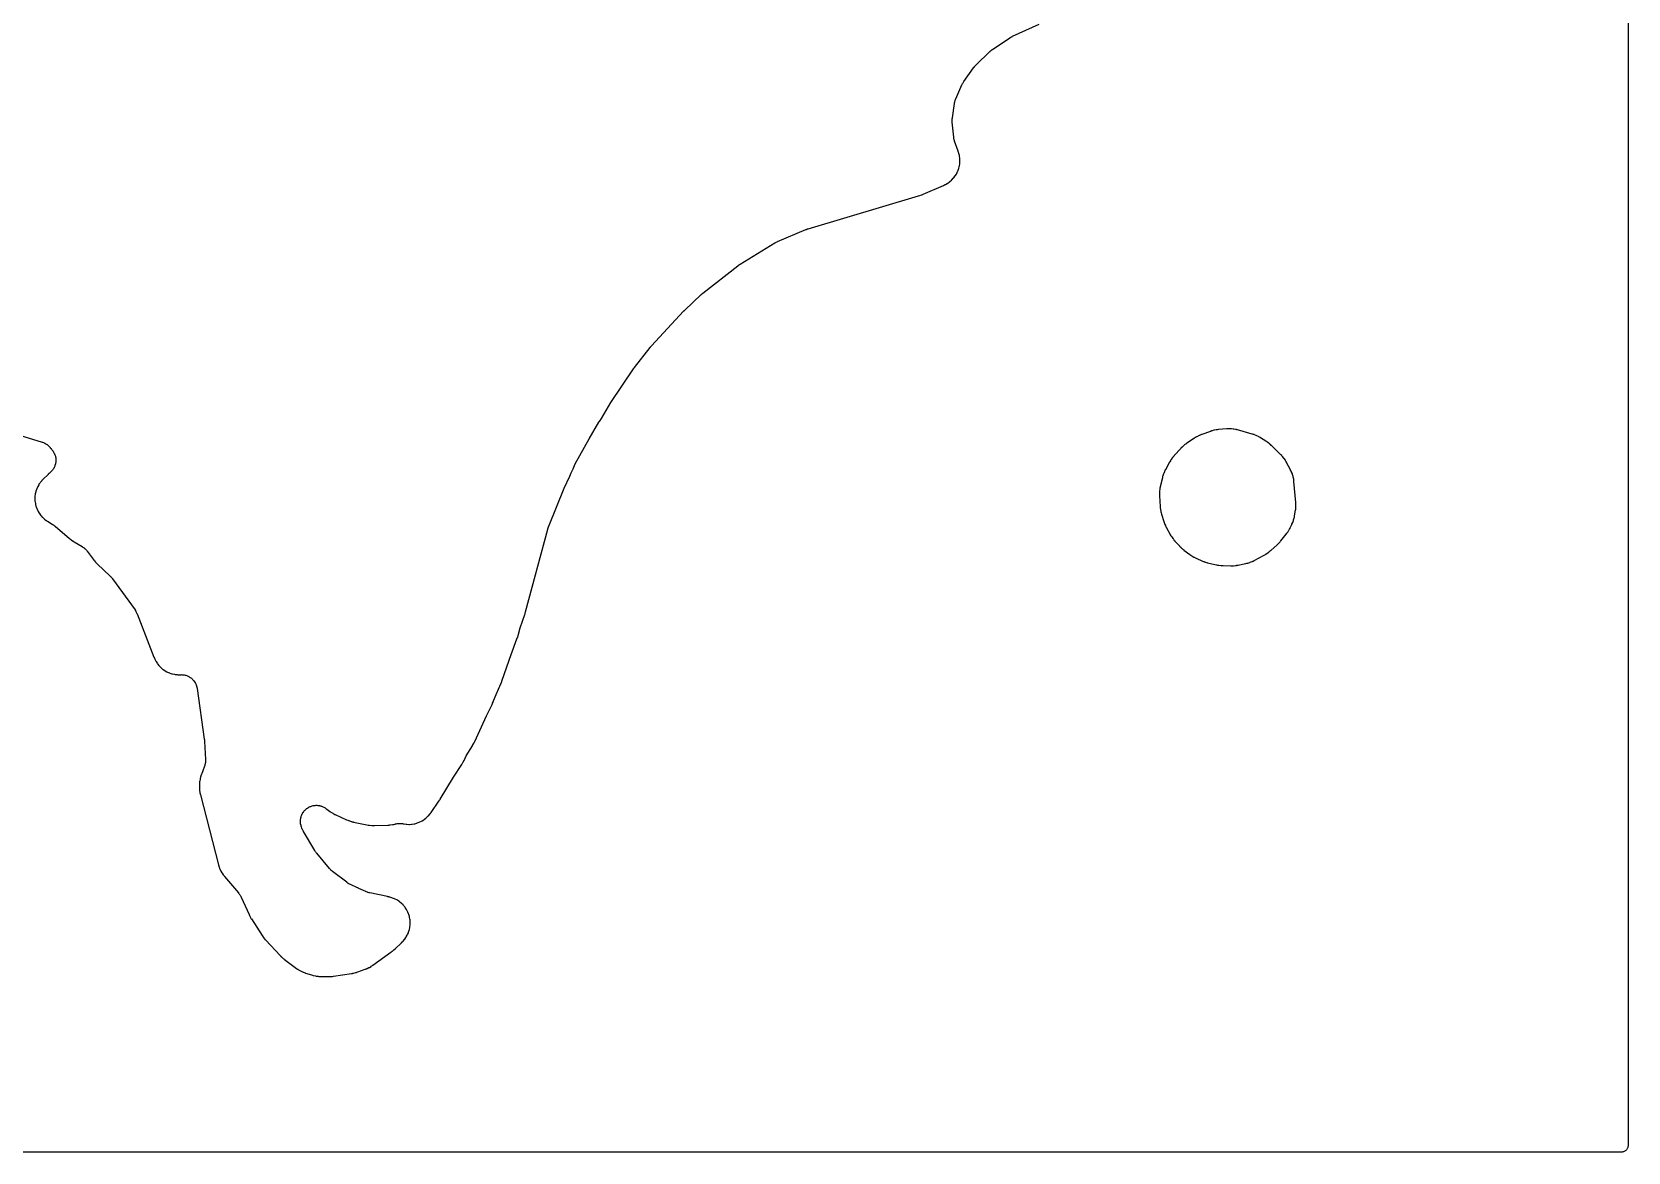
# Model space of a CAD drawing. Header units: millimetres. Extents: x 0 to 300, y 0 to 300.
# Drawn here: x 150 to 300.1, y -0.1 to 105.2 of the extents above; entities that cross this region are included whole.
import ezdxf

# ---------------------------------------------------------------- set-up
doc = ezdxf.new("R2010")
doc.units = ezdxf.units.MM
doc.layers.add('CUT', color=7, linetype='CONTINUOUS')

msp = doc.modelspace()

# ---------------------------------------------------------------- linework, layer by layer
at = {"layer": 'CUT'}
for points in [[(300.0625, 298.5625), (300.0625, 1.4375), (300.0625, 0.5522), (300.0589, 0.4788), (300.0503, 0.4206), (300.036, 0.3635), (300.0162, 0.3082), (299.991, 0.255), (299.9608, 0.2046), (299.9257, 0.1573), (299.8863, 0.1137), (299.8427, 0.0743), (299.7954, 0.0392), (299.745, 0.009), (299.6918, -0.0162), (299.6365, -0.036), (299.5794, -0.0503), (299.5212, -0.0589), (299.4478, -0.0625), (298.5625, -0.0625), (1.4375, -0.0625)], [(142.2956, 69.3315), (150.961, 66.6699), (151.0036, 66.6556), (151.0811, 66.6275), (151.164, 66.5927), (151.2179, 66.5667), (151.2969, 66.5238), (151.3481, 66.4926), (151.4224, 66.4419), (151.4701, 66.4058), (151.539, 66.348), (151.5829, 66.3073), (151.6457, 66.2429), (151.7002, 66.1811), (151.7291, 66.1467), (151.7959, 66.0628), (151.8092, 66.0462), (151.8684, 65.9718), (151.9121, 65.917), (151.9387, 65.882), (151.9857, 65.8166), (152.0336, 65.7428), (152.063, 65.6922), (152.1034, 65.6141), (152.1277, 65.5609), (152.1603, 65.4792), (152.1793, 65.4239), (152.2037, 65.3394), (152.2172, 65.2825), (152.2334, 65.1961), (152.2412, 65.1381), (152.2488, 65.0505), (152.251, 64.992), (152.25, 64.9041), (152.2465, 64.8457), (152.237, 64.7583), (152.2278, 64.7005), (152.2097, 64.6144), (152.1949, 64.5578), (152.1686, 64.4739), (152.1483, 64.419), (152.1139, 64.3381), (152.0884, 64.2855), (152.0462, 64.2083), (152.0157, 64.1584), (151.9662, 64.0857), (151.931, 64.039), (151.8746, 63.9715), (151.835, 63.9284), (151.7723, 63.8668), (151.7122, 63.8131), (151.6787, 63.7846), (151.6758, 63.7823), (151.654, 63.7638), (151.6123, 63.7266), (151.6017, 63.717), (151.5338, 63.6535), (151.5234, 63.6436), (151.0629, 63.1923), (151.0527, 63.1822), (150.9877, 63.1154), (150.9779, 63.105), (150.9398, 63.0639), (150.9208, 63.0424), (150.8024, 62.9018), (150.7676, 62.8562), (150.6645, 62.707), (150.6342, 62.6583), (150.5459, 62.4999), (150.5204, 62.4485), (150.4476, 62.2825), (150.4271, 62.2289), (150.3705, 62.0566), (150.3553, 62.0013), (150.3154, 61.8244), (150.3054, 61.768), (150.2826, 61.5881), (150.2781, 61.5309), (150.2726, 61.3496), (150.2736, 61.2923), (150.2854, 61.1113), (150.2918, 61.0544), (150.3208, 60.8754), (150.3327, 60.8192), (150.3787, 60.6438), (150.3958, 60.5891), (150.4584, 60.4189), (150.4807, 60.3661), (150.5591, 60.2026), (150.5864, 60.1521), (150.6801, 59.9969), (150.7121, 59.9493), (150.8202, 59.8037), (150.8566, 59.7593), (150.9781, 59.6248), (151.0185, 59.5841), (151.1523, 59.4617), (151.1965, 59.4251), (151.3434, 59.3145), (151.3667, 59.2978), (151.413, 59.2663), (151.425, 59.2584), (151.5033, 59.2078), (151.5154, 59.2002), (151.9484, 58.935), (151.9545, 58.9313), (151.9687, 58.9224), (151.9713, 58.9208), (151.9984, 58.903), (152.0522, 58.8665), (152.0704, 58.8537), (152.0951, 58.8351), (152.1596, 58.7843), (152.1868, 58.762), (153.5381, 57.6097), (153.5478, 57.6016), (153.6117, 57.5495), (153.6216, 57.5416), (153.6608, 57.5109), (153.6812, 57.4956), (153.8157, 57.3994), (153.8367, 57.385), (153.8783, 57.3578), (153.889, 57.3509), (153.9592, 57.3071), (153.9701, 57.3005), (154.7276, 56.85), (154.7659, 56.8259), (154.835, 56.78), (154.9077, 56.7262), (154.9543, 56.6879), (155.0213, 56.627), (155.0637, 56.5843), (155.1243, 56.517), (155.1765, 56.4527), (155.2042, 56.4168), (155.7495, 55.6716), (155.7577, 55.6608), (155.8112, 55.5911), (155.8195, 55.5804), (155.8526, 55.5392), (155.87, 55.5185), (155.9862, 55.3866), (156.0045, 55.3667), (156.0412, 55.3287), (156.0507, 55.3191), (156.1131, 55.2572), (156.1228, 55.2477), (157.3565, 54.0784), (157.3641, 54.0711), (157.3758, 54.0597), (157.3948, 54.0407), (157.42, 54.0148), (157.4419, 53.9913), (157.459, 53.9724), (157.4687, 53.9616), (157.4722, 53.9575), (157.4926, 53.9334), (157.5369, 53.879), (157.5627, 53.8458), (157.5711, 53.8344), (157.5773, 53.8259), (159.6909, 50.8978), (159.6964, 50.8901), (159.7049, 50.878), (159.7188, 50.8579), (159.7369, 50.8306), (159.7526, 50.8061), (159.7548, 50.8026), (159.7805, 50.7585), (159.8138, 50.6973), (159.8433, 50.638), (159.8626, 50.5954), (159.8778, 50.5597), (159.8825, 50.548), (159.886, 50.5392), (161.4738, 46.4592), (161.4794, 46.4454), (161.5166, 46.3564), (161.5225, 46.3428), (161.5462, 46.2898), (161.5589, 46.263), (161.6452, 46.0934), (161.6746, 46.0419), (161.7758, 45.8838), (161.8102, 45.8354), (161.9265, 45.6881), (161.9655, 45.6433), (162.0958, 45.5082), (162.1391, 45.4676), (162.282, 45.346), (162.3291, 45.3098), (162.4834, 45.2029), (162.5338, 45.1716), (162.6979, 45.0805), (162.7512, 45.0543), (162.9235, 44.9799), (162.9791, 44.9591), (163.1579, 44.902), (163.2153, 44.8868), (163.3989, 44.8477), (163.4575, 44.8382), (163.644, 44.8175), (163.7033, 44.8139), (163.8936, 44.8116), (163.9233, 44.812), (163.9397, 44.8126), (163.9775, 44.8131), (163.9919, 44.8135), (164.0178, 44.8144), (164.1087, 44.8132), (164.1691, 44.8093), (164.2595, 44.7988), (164.3192, 44.7888), (164.4081, 44.7693), (164.4665, 44.7534), (164.5529, 44.725), (164.6094, 44.7032), (164.6925, 44.6663), (164.7465, 44.6389), (164.8254, 44.5938), (164.8764, 44.5611), (164.9504, 44.5082), (164.9978, 44.4705), (165.0661, 44.4104), (165.1095, 44.3682), (165.1713, 44.3015), (165.2102, 44.2551), (165.265, 44.1825), (165.299, 44.1324), (165.3462, 44.0547), (165.375, 44.0014), (165.4141, 43.9193), (165.4374, 43.8634), (165.468, 43.7777), (165.4855, 43.7198), (165.5073, 43.6315), (165.5232, 43.5497), (165.5307, 43.5048), (166.2061, 38.7537), (166.2074, 38.7442), (166.2103, 38.7218), (166.2115, 38.7123), (166.2129, 38.7006), (166.214, 38.691), (166.2165, 38.6686), (166.2175, 38.659), (166.2191, 38.642), (166.22, 38.6324), (166.222, 38.6099), (166.2228, 38.6003), (166.2237, 38.5886), (166.2244, 38.579), (166.2259, 38.5565), (166.2265, 38.5469), (166.3211, 36.8409), (166.3217, 36.8293), (166.3224, 36.813), (166.3231, 36.7607), (166.322, 36.6893), (166.3171, 36.6082), (166.3113, 36.5544), (166.2991, 36.474), (166.2886, 36.421), (166.2691, 36.342), (166.2489, 36.2736), (166.2327, 36.2239), (166.2272, 36.2085), (166.2232, 36.1976), (166.0706, 35.7893), (166.0667, 35.7791), (166.0575, 35.7552), (166.0535, 35.745), (166.0514, 35.7398), (166.0487, 35.7332), (166.0307, 35.6867), (166.0279, 35.6792), (165.9704, 35.525), (165.968, 35.5183), (165.9497, 35.4675), (165.9494, 35.4666), (165.937, 35.4319), (165.9326, 35.4198), (165.9235, 35.3955), (165.9188, 35.3826), (165.8897, 35.2988), (165.8853, 35.2859), (165.869, 35.2352), (165.8612, 35.209), (165.8151, 35.0402), (165.8031, 34.987), (165.773, 34.817), (165.7659, 34.7629), (165.7511, 34.5885), (165.7494, 34.5613), (165.7473, 34.508), (165.747, 34.4944), (165.7455, 34.4057), (165.7454, 34.392), (165.7465, 34.222), (165.7467, 34.2097), (165.7489, 34.1297), (165.7493, 34.1174), (165.7516, 34.0693), (165.7533, 34.0447), (165.7673, 33.8875), (165.7736, 33.8386), (165.8004, 33.683), (165.8051, 33.6589), (165.8152, 33.6118), (165.8179, 33.5998), (165.8363, 33.5219), (165.8393, 33.5099), (167.5341, 26.9467), (167.5376, 26.9337), (167.5615, 26.8492), (167.5653, 26.8362), (167.5808, 26.7857), (167.5893, 26.7601), (167.6475, 26.5969), (167.668, 26.5469), (167.7397, 26.3917), (167.7645, 26.3438), (167.8499, 26.1957), (167.879, 26.1501), (167.9787, 26.0085), (167.9947, 25.9867), (168.027, 25.9449), (168.0354, 25.9343), (168.0907, 25.8661), (168.0993, 25.8557), (169.4131, 24.306), (169.4198, 24.298), (169.4309, 24.2847), (169.4567, 24.252), (169.4895, 24.2084), (169.5309, 24.1485), (169.57, 24.0868), (169.6064, 24.0237), (169.6318, 23.9754), (169.6503, 23.9381), (169.6576, 23.9224), (169.6619, 23.913), (170.4099, 22.2631), (170.4143, 22.2536), (170.4454, 22.188), (170.4502, 22.1782), (170.4714, 22.1356), (170.482, 22.1152), (170.5505, 21.9896), (170.5614, 21.9704), (170.581, 21.9374), (170.5864, 21.9285), (170.6242, 21.8674), (170.6304, 21.8575), (171.6383, 20.2949), (171.6458, 20.2836), (171.6952, 20.2107), (171.7029, 20.1996), (171.7336, 20.1565), (171.7498, 20.1347), (171.8582, 19.996), (171.8754, 19.975), (171.9098, 19.9348), (171.9188, 19.9246), (171.9776, 19.8591), (171.9867, 19.8491), (173.3317, 18.4158), (173.3409, 18.4062), (173.4011, 18.3448), (173.4105, 18.3354), (173.4475, 18.2993), (173.4669, 18.2812), (173.5952, 18.1667), (173.6153, 18.1495), (173.6554, 18.1168), (173.6657, 18.1085), (173.7335, 18.0556), (173.7441, 18.0476), (174.872, 17.2066), (174.8853, 17.197), (174.9722, 17.1357), (174.9858, 17.1265), (175.039, 17.0912), (175.0667, 17.0738), (175.2475, 16.9675), (175.3057, 16.9375), (175.4969, 16.8515), (175.5272, 16.8389), (175.5868, 16.8159), (175.6021, 16.8103), (175.7024, 16.7747), (175.7179, 16.7695), (176.27, 16.5906), (176.2839, 16.5863), (176.3742, 16.5594), (176.3882, 16.5555), (176.4428, 16.5406), (176.471, 16.5337), (176.6525, 16.4938), (176.7096, 16.4841), (176.8942, 16.4619), (176.923, 16.4591), (176.9795, 16.455), (176.994, 16.4542), (177.0881, 16.4497), (177.1026, 16.4492), (177.8271, 16.4323), (177.8401, 16.4322), (177.9244, 16.432), (177.9373, 16.4322), (177.988, 16.4332), (178.0139, 16.4343), (178.1821, 16.4449), (178.2079, 16.4471), (178.2583, 16.4525), (178.2712, 16.454), (178.3548, 16.4648), (178.3676, 16.4666), (180.0361, 16.7182), (180.0509, 16.7206), (180.1469, 16.7375), (180.1616, 16.7403), (180.219, 16.7519), (180.2482, 16.7586), (180.437, 16.8067), (180.4659, 16.8149), (180.5219, 16.8322), (180.5361, 16.8368), (180.6285, 16.8679), (180.6427, 16.8728), (181.3433, 17.1283), (181.3559, 17.1331), (181.4379, 17.1651), (181.4505, 17.1702), (181.4993, 17.1905), (181.5241, 17.2015), (181.6812, 17.2754), (181.7291, 17.3007), (181.8789, 17.3885), (181.9019, 17.4027), (181.9463, 17.4315), (181.9576, 17.439), (182.0304, 17.4886), (182.0415, 17.4963), (183.7536, 18.7201), (183.7701, 18.7323), (183.8763, 18.8138), (183.8924, 18.8266), (184.0219, 18.9333), (184.0376, 18.9467), (184.1378, 19.0353), (184.153, 19.0492), (184.7431, 19.6076), (184.7539, 19.618), (184.8232, 19.687), (184.8337, 19.6977), (184.8743, 19.7401), (184.8945, 19.7624), (185.0205, 19.9081), (185.0575, 19.9555), (185.1667, 20.111), (185.1988, 20.1619), (185.2919, 20.3275), (185.3187, 20.3813), (185.3948, 20.5554), (185.4161, 20.6116), (185.4744, 20.7925), (185.49, 20.8506), (185.5299, 21.0363), (185.5395, 21.0957), (185.5607, 21.2845), (185.5643, 21.3445), (185.5665, 21.5345), (185.5641, 21.5946), (185.5472, 21.7839), (185.5389, 21.8434), (185.5031, 22.03), (185.4889, 22.0884), (185.4346, 22.2705), (185.4146, 22.3272), (185.3424, 22.503), (185.3168, 22.5574), (185.2274, 22.7251), (185.1964, 22.7766), (185.0907, 22.9345), (185.0548, 22.9827), (184.9337, 23.1292), (184.8932, 23.1736), (184.7581, 23.3072), (184.7133, 23.3473), (184.5655, 23.4668), (184.517, 23.5022), (184.358, 23.6063), (184.3061, 23.6366), (184.1375, 23.7243), (184.0828, 23.7493), (183.9063, 23.8197), (183.8494, 23.8391), (183.6642, 23.8921), (183.6351, 23.8997), (183.578, 23.913), (183.5633, 23.9162), (183.4547, 23.9387), (183.4494, 23.9398), (183.4297, 23.9436), (183.4176, 23.9461), (181.7795, 24.2927), (181.7714, 24.2944), (181.771, 24.2945), (181.7706, 24.2946), (181.7701, 24.2947), (181.7693, 24.2949), (181.7688, 24.295), (181.7685, 24.2951), (181.7684, 24.2951), (181.7681, 24.2951), (181.7673, 24.2953), (181.747, 24.2999), (181.6984, 24.3123), (181.6168, 24.3356), (181.5809, 24.3467), (181.5772, 24.3479), (181.5417, 24.3605), (181.4624, 24.3905), (181.416, 24.4096), (181.397, 24.418), (181.3856, 24.4232), (180.7286, 24.7255), (180.7235, 24.7278), (180.7103, 24.7339), (180.705, 24.7363), (180.6928, 24.742), (180.6876, 24.7445), (180.6289, 24.7725), (180.6212, 24.776), (179.9548, 25.0816), (179.943, 25.0871), (179.9251, 25.0957), (179.8803, 25.1186), (179.8072, 25.1585), (179.7749, 25.1771), (179.7748, 25.1771), (179.7747, 25.1772), (179.7746, 25.1772), (179.7744, 25.1774), (179.7737, 25.1778), (179.7735, 25.1779), (179.7716, 25.1791), (179.7494, 25.193), (179.7401, 25.1989), (179.6698, 25.2453), (179.6291, 25.2737), (179.6173, 25.2825), (179.6126, 25.286), (179.6027, 25.2935), (178.2729, 26.3089), (178.2631, 26.3165), (178.2471, 26.3291), (178.2093, 26.3605), (178.1468, 26.4153), (178.1196, 26.4402), (178.1168, 26.4428), (178.0907, 26.4688), (178.0328, 26.5286), (177.9997, 26.5649), (177.9863, 26.5803), (177.9783, 26.5896), (176.7712, 28.0221), (176.7652, 28.0292), (176.7554, 28.0411), (176.7323, 28.0703), (176.6943, 28.1205), (176.6778, 28.1429), (176.6761, 28.1454), (176.6603, 28.1683), (176.6254, 28.2207), (176.6055, 28.2521), (176.5975, 28.2653), (176.5927, 28.2733), (175.5318, 30.0631), (175.5263, 30.0725), (175.5173, 30.0882), (175.4964, 30.1264), (175.4627, 30.192), (175.4483, 30.2213), (175.4469, 30.2244), (175.4336, 30.2543), (175.4047, 30.3221), (175.3886, 30.3626), (175.3824, 30.3795), (175.3787, 30.3898), (175.3357, 30.5107), (175.3218, 30.5529), (175.2984, 30.6307), (175.2771, 30.7169), (175.2657, 30.7748), (175.253, 30.8626), (175.2474, 30.9214), (175.2433, 31.01), (175.2435, 31.0691), (175.2482, 31.1577), (175.2543, 31.2165), (175.2677, 31.3042), (175.2795, 31.362), (175.3014, 31.448), (175.3189, 31.5044), (175.3492, 31.5878), (175.3721, 31.6422), (175.4105, 31.7222), (175.4386, 31.7741), (175.4847, 31.85), (175.5179, 31.8989), (175.5712, 31.9698), (175.609, 32.0152), (175.669, 32.0805), (175.7111, 32.1219), (175.7773, 32.181), (175.8232, 32.2181), (175.8949, 32.2704), (175.9443, 32.3028), (176.0208, 32.3478), (176.0731, 32.3751), (176.1536, 32.4124), (176.2084, 32.4345), (176.2922, 32.4636), (176.3489, 32.4802), (176.4352, 32.5009), (176.4932, 32.5118), (176.5811, 32.5239), (176.6399, 32.5291), (176.7286, 32.5325), (176.7876, 32.5318), (176.8762, 32.5265), (176.9349, 32.52), (177.0225, 32.506), (177.0803, 32.4938), (177.1661, 32.4712), (177.2224, 32.4533), (177.3055, 32.4224), (177.3598, 32.3991), (177.4395, 32.3601), (177.4912, 32.3315), (177.5667, 32.2849), (177.6337, 32.2388), (177.6696, 32.2128), (177.9039, 32.0338), (177.9172, 32.0239), (178.0046, 31.961), (178.0181, 31.9515), (178.0716, 31.9152), (178.0995, 31.8973), (178.2838, 31.7864), (178.3127, 31.7701), (178.3698, 31.7399), (178.3846, 31.7323), (178.4811, 31.6847), (178.496, 31.6775), (179.5733, 31.1818), (179.5886, 31.175), (179.6885, 31.1324), (179.7039, 31.126), (179.7646, 31.1021), (179.796, 31.0907), (180.002, 31.0225), (180.034, 31.0129), (180.097, 30.9958), (180.1131, 30.9917), (180.2187, 30.9663), (180.235, 30.9626), (181.476, 30.7), (181.4935, 30.6966), (181.6076, 30.676), (181.6252, 30.6731), (181.6939, 30.6628), (181.7293, 30.6585), (181.96, 30.6378), (181.9956, 30.6357), (182.0651, 30.6336), (182.0829, 30.6333), (182.1988, 30.6333), (182.2167, 30.6335), (183.4586, 30.6699), (183.475, 30.6706), (183.5818, 30.6767), (183.5983, 30.6779), (183.6623, 30.6833), (183.695, 30.6869), (183.9067, 30.7166), (183.9392, 30.722), (184.0022, 30.7344), (184.0183, 30.7378), (184.1227, 30.7613), (184.1387, 30.7651), (184.1966, 30.7798), (184.2445, 30.7906), (184.3327, 30.808), (184.4299, 30.8216), (184.4949, 30.8272), (184.593, 30.8302), (184.6583, 30.8286), (184.7561, 30.8209), (184.8452, 30.809), (184.8937, 30.8011), (184.9645, 30.7877), (184.9938, 30.7829), (185.1826, 30.7566), (185.2422, 30.7514), (185.4327, 30.744), (185.4928, 30.7447), (185.6827, 30.7565), (185.7425, 30.7632), (185.9303, 30.794), (185.9891, 30.8066), (186.1728, 30.856), (186.2301, 30.8745), (186.4079, 30.9421), (186.463, 30.9662), (186.6332, 31.0513), (186.6857, 31.0808), (186.8465, 31.1824), (186.8957, 31.2171), (187.0455, 31.3343), (187.091, 31.3738), (187.2283, 31.5054), (187.2696, 31.5492), (187.3948, 31.6959), (187.4137, 31.7193), (187.4496, 31.7659), (187.4586, 31.7779), (187.5163, 31.8569), (187.525, 31.8692), (188.2457, 32.9096), (188.2506, 32.9167), (188.2838, 32.9661), (188.2888, 32.9738), (188.3293, 33.036), (188.3341, 33.0436), (188.3654, 33.0933), (188.3704, 33.1015), (189.6286, 35.1759), (190.4096, 36.3692), (190.4189, 36.3839), (190.4781, 36.4802), (190.487, 36.4952), (190.5577, 36.6182), (190.5661, 36.6334), (190.6196, 36.7331), (190.6276, 36.7485), (190.8394, 37.1722), (191.4228, 38.1341), (191.4319, 38.1496), (191.4896, 38.2515), (191.4982, 38.2673), (191.5668, 38.3973), (191.5749, 38.4134), (191.6264, 38.5185), (191.6341, 38.5348), (192.7218, 40.9379), (193.2547, 42.0039), (193.2614, 42.0178), (193.3041, 42.1091), (193.3105, 42.1232), (193.3612, 42.2392), (193.3672, 42.2535), (193.4052, 42.3468), (193.4108, 42.3613), (193.6321, 42.9488), (194.0898, 43.9601), (194.0956, 43.9732), (194.132, 44.059), (194.1374, 44.0723), (194.1805, 44.181), (194.1856, 44.1944), (194.2179, 44.2818), (194.2227, 44.2953), (195.047, 46.7061), (195.6, 48.1743), (195.6044, 48.1867), (195.6327, 48.2671), (195.637, 48.2795), (195.6703, 48.3813), (195.6742, 48.3938), (195.699, 48.4754), (195.7027, 48.488), (195.9105, 49.2313), (196.3349, 50.4723), (196.3378, 50.4812), (196.358, 50.5434), (196.3611, 50.5531), (196.3849, 50.6311), (196.3878, 50.6406), (196.4056, 50.7025), (196.4085, 50.7127), (198.5054, 58.5055), (198.5091, 58.5186), (198.5178, 58.549), (198.5216, 58.5621), (198.5264, 58.5779), (198.5304, 58.5909), (198.54, 58.6211), (198.5442, 58.634), (198.5492, 58.6488), (198.5536, 58.6617), (198.5641, 58.6916), (198.5687, 58.7043), (198.5744, 58.7199), (198.5792, 58.7326), (198.5907, 58.7622), (198.5956, 58.7748), (200.0348, 62.3409), (200.5642, 63.4859), (200.7029, 63.7859), (200.8785, 64.1654), (201.0885, 64.6197), (202.3833, 66.9851), (203.3023, 68.5389), (203.3336, 68.5779), (203.4443, 68.7301), (203.4609, 68.7542), (203.4923, 68.8022), (203.5002, 68.8146), (203.5505, 68.8957), (203.5581, 68.9082), (204.4406, 70.4119), (206.5563, 73.5581), (206.5599, 73.5633), (206.5682, 73.5755), (206.5718, 73.5807), (206.5804, 73.5931), (206.5848, 73.5995), (206.5953, 73.6143), (206.5998, 73.6206), (206.605, 73.6279), (206.6096, 73.6342), (206.6203, 73.6488), (206.6249, 73.6551), (206.6273, 73.6583), (206.6328, 73.6656), (206.6458, 73.6827), (206.6514, 73.69), (208.1145, 75.5713), (208.1205, 75.579), (208.1347, 75.5968), (208.1408, 75.6044), (208.1482, 75.6135), (208.1543, 75.6209), (208.1687, 75.6382), (208.1749, 75.6456), (208.1821, 75.6541), (208.1884, 75.6615), (208.2032, 75.6785), (208.2096, 75.6858), (208.2175, 75.6946), (208.2239, 75.7018), (208.2391, 75.7186), (208.2456, 75.7257), (211.2499, 78.9693), (211.2544, 78.9742), (211.2651, 78.9855), (211.2697, 78.9903), (211.2807, 79.0019), (211.2864, 79.0078), (211.2997, 79.0215), (211.3054, 79.0273), (211.3121, 79.0341), (211.3179, 79.0399), (211.3315, 79.0534), (211.3374, 79.0591), (211.3404, 79.0621), (211.3474, 79.0689), (211.3638, 79.0845), (211.3708, 79.0911), (212.9278, 80.5442), (212.935, 80.5508), (212.9518, 80.5661), (212.959, 80.5726), (212.9677, 80.5804), (212.9749, 80.5867), (212.9918, 80.6015), (212.999, 80.6078), (213.0075, 80.615), (213.0149, 80.6213), (213.0322, 80.6358), (213.0396, 80.6419), (213.0487, 80.6494), (213.0562, 80.6555), (213.0738, 80.6696), (213.0814, 80.6756), (216.3611, 83.2469), (216.3714, 83.2548), (216.3955, 83.2731), (216.4058, 83.2809), (216.4186, 83.2903), (216.429, 83.2979), (216.4536, 83.3155), (216.4642, 83.323), (216.4765, 83.3315), (216.4872, 83.3388), (216.5122, 83.3557), (216.5231, 83.3629), (216.5363, 83.3716), (216.5472, 83.3786), (216.5728, 83.3947), (216.5838, 83.4016), (219.8332, 85.3923), (219.8391, 85.3959), (219.8528, 85.4041), (219.8553, 85.4056), (219.8822, 85.4211), (219.9366, 85.4511), (219.9554, 85.4611), (219.982, 85.4742), (220.0531, 85.5074), (220.0839, 85.5211), (222.7454, 86.6459), (222.757, 86.6507), (222.7841, 86.6618), (222.7958, 86.6664), (222.8098, 86.6719), (222.8215, 86.6763), (222.8487, 86.6865), (222.8604, 86.6908), (222.8739, 86.6957), (222.8857, 86.6998), (222.9132, 86.7092), (222.9251, 86.7132), (222.9395, 86.7179), (222.9514, 86.7217), (222.9792, 86.7304), (222.9912, 86.7341), (233.3437, 89.8097), (233.3612, 89.8152), (233.4747, 89.8528), (233.4921, 89.8588), (233.633, 89.9103), (233.6502, 89.9169), (233.7612, 89.9613), (233.7782, 89.9684), (235.6886, 90.802), (235.7023, 90.8082), (235.7906, 90.8494), (235.8041, 90.8559), (235.8566, 90.882), (235.8831, 90.896), (236.0508, 90.9901), (236.1016, 91.0221), (236.2569, 91.1309), (236.3042, 91.1678), (236.4478, 91.2916), (236.4913, 91.333), (236.6218, 91.4706), (236.6609, 91.5161), (236.7771, 91.6661), (236.8114, 91.7153), (236.912, 91.876), (236.9412, 91.9284), (237.0253, 92.0984), (237.0491, 92.1535), (237.1158, 92.331), (237.134, 92.3882), (237.1826, 92.5715), (237.1951, 92.6302), (237.2251, 92.8175), (237.2316, 92.8771), (237.2428, 93.0664), (237.2434, 93.1264), (237.2356, 93.3159), (237.2301, 93.3757), (237.2035, 93.5634), (237.1921, 93.6223), (237.1462, 93.8091), (237.1383, 93.838), (237.1215, 93.8941), (237.117, 93.9084), (237.0867, 94.0011), (237.0818, 94.0153), (236.7439, 94.9673), (236.7408, 94.9761), (236.7362, 94.9896), (236.7287, 95.0122), (236.7192, 95.0425), (236.7112, 95.0696), (236.7101, 95.0735), (236.698, 95.1216), (236.6834, 95.1876), (236.6717, 95.2508), (236.6651, 95.2958), (236.6604, 95.3332), (236.6591, 95.3454), (236.6582, 95.3546), (236.5269, 96.7417), (236.5257, 96.7551), (236.5243, 96.7731), (236.5216, 96.8265), (236.5198, 96.9158), (236.5199, 96.9552), (236.5218, 96.9946), (236.528, 97.0837), (236.5332, 97.137), (236.5356, 97.1549), (236.5374, 97.1681), (236.7318, 98.5124), (236.7333, 98.5224), (236.7358, 98.538), (236.7401, 98.5636), (236.7465, 98.5978), (236.7527, 98.6282), (236.7536, 98.6324), (236.767, 98.6851), (236.7874, 98.7564), (236.8094, 98.8233), (236.8267, 98.8698), (236.842, 98.9082), (236.8473, 98.9205), (236.8513, 98.9298), (237.4352, 100.2589), (237.44, 100.2695), (237.4464, 100.2837), (237.4666, 100.3253), (237.5021, 100.3937), (237.5184, 100.4237), (237.5358, 100.453), (237.5764, 100.5185), (237.6018, 100.5571), (237.6107, 100.57), (237.6173, 100.5794), (238.5344, 101.8655), (238.5404, 101.8738), (238.5499, 101.8867), (238.5657, 101.9078), (238.5874, 101.9357), (238.6071, 101.9602), (238.6231, 101.9794), (238.6323, 101.9903), (238.6358, 101.9943), (238.6563, 102.0173), (238.7029, 102.0678), (238.7315, 102.0974), (238.7414, 102.1072), (238.7488, 102.1144), (240.0613, 103.3828), (240.0685, 103.3896), (240.0797, 103.4002), (240.0984, 103.4175), (240.1239, 103.4402), (240.1469, 103.4601), (240.1654, 103.4755), (240.176, 103.4842), (240.18, 103.4874), (240.2035, 103.5058), (240.2564, 103.5458), (240.2887, 103.569), (240.2997, 103.5766), (240.308, 103.5822), (241.9434, 104.681), (241.9511, 104.6861), (241.9632, 104.694), (241.9832, 104.7068), (242.0103, 104.7236), (242.0345, 104.7381), (242.054, 104.7493), (242.0651, 104.7557), (242.0693, 104.758), (242.0938, 104.7712), (242.1487, 104.7996), (242.1819, 104.816), (242.1933, 104.8213), (242.2017, 104.8252), (244.7112, 105.9665)]]:
    msp.add_lwpolyline(points, dxfattribs=at)
msp.add_lwpolyline([(255.9997, 61.7351), (256.0001, 61.7205), (256.0039, 61.6254), (256.0046, 61.6108), (256.0676, 60.62), (256.069, 60.6023), (256.0797, 60.4877), (256.0816, 60.4701), (256.0901, 60.4015), (256.0954, 60.3665), (256.137, 60.1401), (256.1444, 60.1055), (256.1609, 60.0384), (256.1654, 60.0213), (256.1961, 59.9103), (256.2011, 59.8933), (256.4117, 59.2122), (256.4164, 59.1976), (256.4482, 59.1032), (256.4533, 59.0887), (256.4739, 59.0326), (256.4851, 59.004), (256.563, 58.8208), (256.5757, 58.7929), (256.6019, 58.7391), (256.6088, 58.7254), (256.6547, 58.637), (256.6619, 58.6235), (257.0179, 57.9782), (257.0269, 57.9626), (257.0865, 57.8618), (257.0959, 57.8465), (257.1334, 57.7871), (257.1536, 57.7573), (257.2903, 57.5675), (257.3123, 57.5389), (257.3567, 57.4845), (257.3683, 57.4707), (257.4449, 57.3822), (257.457, 57.3688), (257.8799, 56.9097), (257.8893, 56.8997), (257.9514, 56.8353), (257.9611, 56.8255), (257.9993, 56.7877), (258.0192, 56.7688), (258.1519, 56.6489), (258.1728, 56.6309), (258.2143, 56.5968), (258.225, 56.5881), (258.2953, 56.5329), (258.3063, 56.5245), (258.8586, 56.1107), (258.8722, 56.1008), (258.9615, 56.0378), (258.9754, 56.0283), (259.03, 55.9919), (259.0586, 55.9741), (259.247, 55.8635), (259.2765, 55.8472), (259.3349, 55.8172), (259.35, 55.8098), (259.4486, 55.7625), (259.4639, 55.7555), (260.0465, 55.4963), (260.0604, 55.4903), (260.1513, 55.4526), (260.1654, 55.447), (260.2206, 55.4257), (260.2491, 55.4155), (260.436, 55.3541), (260.465, 55.3453), (260.5221, 55.3297), (260.5367, 55.3259), (260.6323, 55.3023), (260.647, 55.2989), (261.3675, 55.1404), (261.382, 55.1373), (261.4766, 55.119), (261.4911, 55.1163), (261.5482, 55.1067), (261.5776, 55.1025), (261.7688, 55.0799), (261.7983, 55.0771), (261.856, 55.0731), (261.8708, 55.0723), (261.9671, 55.0681), (261.9819, 55.0676), (262.7179, 55.0537), (262.7341, 55.0536), (262.8393, 55.0544), (262.8555, 55.0548), (262.9187, 55.057), (262.951, 55.059), (263.1605, 55.0777), (263.1927, 55.0815), (263.2553, 55.0905), (263.2713, 55.093), (263.375, 55.1108), (263.3909, 55.1138), (264.1032, 55.2559), (264.1176, 55.259), (264.2107, 55.2799), (264.225, 55.2833), (264.2806, 55.2973), (264.3089, 55.3051), (264.489, 55.3598), (264.5443, 55.3796), (264.7181, 55.4517), (264.745, 55.4636), (264.7968, 55.4881), (264.81, 55.4945), (264.8953, 55.5374), (264.9083, 55.5442), (265.8449, 56.0446), (265.8609, 56.0534), (265.9638, 56.1125), (265.9795, 56.1219), (266.0402, 56.1592), (266.0707, 56.1793), (266.2648, 56.3157), (266.294, 56.3376), (266.3497, 56.382), (266.3638, 56.3936), (266.4543, 56.4704), (266.468, 56.4824), (267.0601, 57.0169), (267.069, 57.025), (267.1259, 57.0785), (267.1346, 57.0869), (267.1682, 57.1197), (267.185, 57.1368), (267.2922, 57.2504), (267.3083, 57.2682), (267.3392, 57.3037), (267.347, 57.3128), (267.3971, 57.3727), (267.4047, 57.382), (267.9184, 58.0222), (267.9286, 58.0352), (267.9934, 58.1208), (268.0033, 58.1341), (268.0408, 58.1865), (268.0593, 58.2139), (268.1744, 58.3951), (268.1914, 58.4235), (268.2229, 58.4797), (268.2308, 58.4942), (268.2807, 58.5893), (268.2882, 58.6041), (268.4534, 58.941), (268.4596, 58.9541), (268.4991, 59.0398), (268.505, 59.0531), (268.5275, 59.1051), (268.5383, 59.132), (268.6037, 59.3061), (268.6214, 59.3614), (268.6697, 59.541), (268.6765, 59.5692), (268.6886, 59.6245), (268.6915, 59.6388), (268.7093, 59.7314), (268.7118, 59.7456), (268.7985, 60.264), (268.8005, 60.2766), (268.8124, 60.3584), (268.8141, 60.371), (268.8202, 60.4203), (268.8228, 60.4456), (268.836, 60.6081), (268.8379, 60.6589), (268.8373, 60.822), (268.8366, 60.8474), (268.8343, 60.897), (268.8336, 60.9097), (268.828, 60.9922), (268.827, 61.0049), (268.6511, 62.9837), (268.6496, 62.9986), (268.6385, 63.0955), (268.6366, 63.1104), (268.6285, 63.1685), (268.6236, 63.1981), (268.5875, 63.387), (268.5733, 63.4453), (268.5193, 63.6272), (268.4994, 63.6838), (268.4264, 63.8618), (268.4144, 63.8893), (268.3895, 63.9423), (268.3829, 63.9558), (268.3393, 64.043), (268.3324, 64.0564), (267.9518, 64.7717), (267.9445, 64.7851), (267.8956, 64.8716), (267.8879, 64.8848), (267.8572, 64.936), (267.8408, 64.9618), (267.7316, 65.1246), (267.695, 65.1735), (267.5699, 65.3243), (267.5498, 65.3473), (267.5093, 65.3913), (267.4988, 65.4024), (267.4297, 65.4738), (267.4189, 65.4846), (266.5313, 66.3558), (266.5198, 66.3668), (266.4439, 66.4374), (266.4321, 66.4481), (266.3854, 66.4893), (266.3609, 66.5097), (266.1985, 66.6383), (266.173, 66.6574), (266.1223, 66.6934), (266.1091, 66.7025), (266.023, 66.7601), (266.0096, 66.7688), (265.5071, 67.0863), (265.4948, 67.0938), (265.4139, 67.1422), (265.4014, 67.1495), (265.3522, 67.1774), (265.3266, 67.191), (265.1608, 67.2746), (265.1078, 67.2982), (264.9347, 67.3654), (264.9074, 67.3752), (264.8537, 67.3931), (264.8399, 67.3975), (264.7499, 67.4251), (264.736, 67.4292), (263.3469, 67.819), (263.3339, 67.8225), (263.2497, 67.8441), (263.2366, 67.8473), (263.1857, 67.8592), (263.1595, 67.8646), (262.9908, 67.8961), (262.9378, 67.9035), (262.7692, 67.9196), (262.7157, 67.9223), (262.5441, 67.9233), (262.5173, 67.9229), (262.4651, 67.9208), (262.4517, 67.9202), (262.3648, 67.9148), (262.3515, 67.9139), (261.5354, 67.8456), (261.5224, 67.8443), (261.438, 67.8354), (261.425, 67.8339), (261.3744, 67.8275), (261.3486, 67.8236), (261.1837, 67.7952), (261.1327, 67.7841), (260.9709, 67.7415), (260.9458, 67.7343), (260.8971, 67.7192), (260.8847, 67.7152), (260.8042, 67.6883), (260.7919, 67.684), (259.9742, 67.3906), (259.9571, 67.3841), (259.8463, 67.3405), (259.8293, 67.3335), (259.7637, 67.3053), (259.7305, 67.2898), (259.518, 67.1827), (259.4857, 67.1653), (259.424, 67.1293), (259.4083, 67.1198), (259.3073, 67.0567), (259.292, 67.0468), (258.5823, 66.5727), (258.5673, 66.5624), (258.4713, 66.494), (258.4567, 66.4833), (258.4004, 66.4405), (258.3722, 66.4177), (258.1935, 66.2642), (258.1667, 66.2397), (258.116, 66.1904), (258.1031, 66.1776), (258.021, 66.093), (258.0086, 66.0798), (257.3984, 65.4115), (257.3865, 65.3981), (257.3106, 65.3097), (257.2991, 65.296), (257.2551, 65.2416), (257.2334, 65.2131), (257.098, 65.0237), (257.0781, 64.9939), (257.0409, 64.9347), (257.0316, 64.9194), (256.9726, 64.819), (256.9638, 64.8034), (256.5599, 64.0658), (256.5535, 64.0538), (256.5129, 63.9754), (256.5068, 63.9633), (256.4834, 63.9156), (256.472, 63.891), (256.4025, 63.7313), (256.3831, 63.6805), (256.3284, 63.5152), (256.3204, 63.4892), (256.306, 63.4381), (256.3025, 63.425), (256.2805, 63.3395), (256.2772, 63.3263), (256.0752, 62.4603), (256.072, 62.446), (256.0527, 62.3529), (256.0499, 62.3385), (256.0396, 62.2823), (256.035, 62.2533), (256.0104, 62.0674), (256.0056, 62.009), (255.9992, 61.8215), (255.9989, 61.7923)], close=True, dxfattribs=at)

doc.saveas('drawing.dxf')
